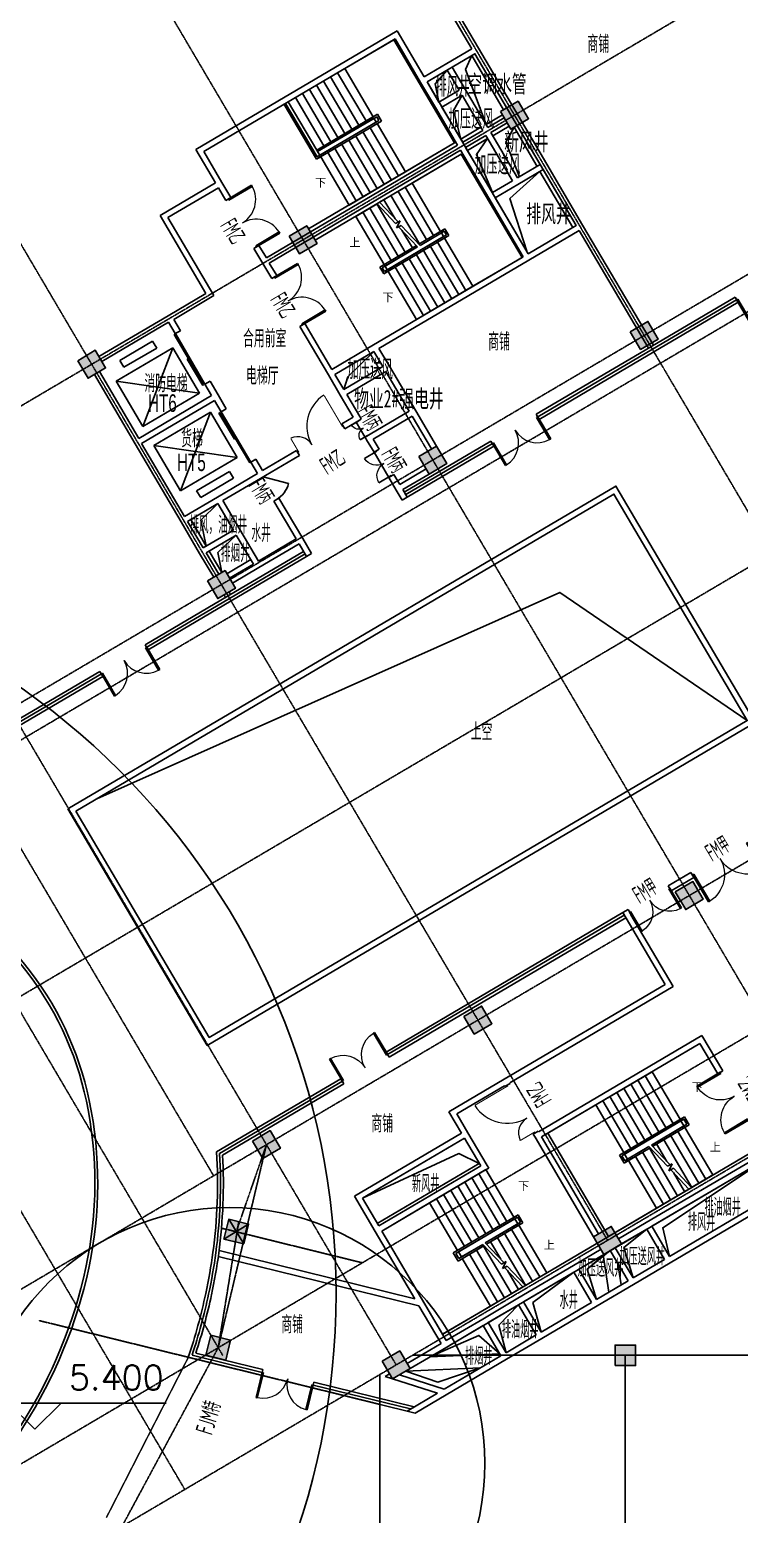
# Model space of a CAD drawing. Header units: metres. Extents: x -605703 to 859526, y 36355 to 746455.
# Drawn here: x -519400 to -495106, y 660473 to 711287 of the extents above; entities that cross this region are included whole.
import ezdxf

# ---------------------------------------------------------------- set-up
doc = ezdxf.new("R2010")
doc.units = ezdxf.units.M
doc.linetypes.add('CENTER2', pattern=[2.541, 1.587, -0.318, 0.318, -0.318])
doc.linetypes.add('DASH', pattern=[0.35, 0.25, -0.1])
for name, color, linetype in [('11', 7, 'Continuous'), ('ACS-JZ', 1, 'Continuous'), ('COLUMN', 2, 'Continuous'), ('DIM_ELEV', 3, 'Continuous'), ('DOTE', 251, 'CENTER2'), ('J-STAIR', 163, 'Continuous'), ('J-TEXT', 7, 'Continuous'), ('J-WALL', 2, 'Continuous'), ('j-WINDOW_TEXT', 7, 'Continuous'), ('j-防火卷帘', 66, 'Continuous'), ('PUB_DIM', 3, 'Continuous'), ('PUB_HATCH', 8, 'Continuous'), ('PUB_TEXT', 7, 'Continuous'), ('S-看线', 5, 'Continuous'), ('STAIR', 3, 'Continuous'), ('WALL', 2, 'Continuous'), ('WINDOW', 4, 'Continuous'), ('栏杆', 6, 'Continuous')]:
    doc.layers.add(name, color=color, linetype=linetype)
doc.styles.add('_TCH_DIM', font='simplex_.ttf', dxfattribs={"bigfont": 'GBCBIG'})
doc.styles.add('mobin', font='ros.shx', dxfattribs={"width": 0.55, "bigfont": 'hzdf2.shx'})
doc.styles.add('探索者', font='tssdeng.shx', dxfattribs={"width": 0.65, "bigfont": 'tssdchn.shx'})

# ---------------------------------------------------------------- blocks, each defined once
blk = doc.blocks.new('$DorLib2D$00000114')
at = {"color": 0}
blk.add_line((0.5, 0), (-0.207, 0.707), dxfattribs=at)
blk.add_arc((0.5, 0), 1, 135, 180, dxfattribs=at)
blk = doc.blocks.new('$DorLib2D$00000002')
at = {"color": 0}
for p, q in [((-0.5, 0), (-0.5, 0.4875)), ((-0.475, 0.4875), (-0.5, 0.4875)), ((-0.475, 0), (-0.475, 0.4875)), ((0.475, 0), (0.475, 0.4875)), ((0.475, 0.4875), (0.5, 0.4875)), ((0.5, 0), (0.5, 0.4875)), ((-0.5, 0), (-0.475, 0)), ((0.5, 0), (0.475, 0))]:
    blk.add_line(p, q, dxfattribs=at)
at = {"color": 0, "lineweight": 13}
for centre, start, end in [((-0.4875, 0), 0, 88.53072), ((0.4875, 0), 91.46928, 180)]:
    blk.add_arc(centre, 0.4875, start, end, dxfattribs=at)
blk = doc.blocks.new('$TCHSYS$LDOR12D')
for p, q in [((-0.02, 0.958), (0.5, 0.958)), ((-0.02, 0.958), (-0.02, 0.792)), ((-0.02, 0.792), (0.5, 0.792)), ((0.5, 0.958), (0.5, 0.792)), ((-0.5, 0.75), (-0.5, 0.583)), ((-0.5, 0.75), (0.02, 0.75)), ((-0.5, 0.583), (0.02, 0.583)), ((0.02, 0.583), (0.02, 0.75)), ((-0.5, 0.5), (0.5, 0.5))]:
    blk.add_line(p, q)
blk = doc.blocks.new('$DorLib2D$00000004')
for p, q in [((-0.485, 0), (-0.485, 0.485)), ((0.485, 0), (0.485, 0.485))]:
    blk.add_line(p, q)
at = {"lineweight": 13}
for centre, start, end in [((-0.485, 0), 0, 90), ((0.485, 0), 90, 180)]:
    blk.add_arc(centre, 0.485, start, end, dxfattribs=at)
blk = doc.blocks.new('$DorLib2D$00000025')
at = {"const_width": 0.02}
for points in [[(0.481, -0.001), (0.481, 0.691)], [(-0.481, 0.001), (-0.481, 0.308)]]:
    blk.add_lwpolyline(points, dxfattribs=at)
at = {"lineweight": 13}
for centre, radius, start, end in [((0.505, -0.002), 0.699, 91.9397, 179.7238), ((-0.501, 0.003), 0.307, 359.7899, 85.7508)]:
    blk.add_arc(centre, radius, start, end, dxfattribs=at)
blk = doc.blocks.new('_FZH')
blk.add_lwpolyline([(-0.5, -0.5), (0.5, -0.5), (0.5, 0.5), (-0.5, 0.5)], close=True)
at = {"layer": 'PUB_HATCH'}
blk.add_solid([(-0.5, -0.5), (0.5, -0.5), (-0.5, 0.5), (0.5, 0.5)], dxfattribs=at)

msp = doc.modelspace()

# ---------------------------------------------------------------- linework, layer by layer
at = {"ltscale": 4, "extrusion": (-1.1827e-23, -1.32164e-09, 1), "elevation": 0}
msp.add_lwpolyline([(-517106, 684963), (-501255, 692028), (-494833, 687641)], dxfattribs=at)
at = {"layer": '11', "ltscale": 4, "extrusion": (-1.1827e-23, -1.32164e-09, 1)}
for p, q in [((-512751, 669894, 0), (-511904, 670407, 0)), ((-512584, 670574, 0), (-512071, 669727, 0))]:
    msp.add_line(p, q, dxfattribs=at)
at = {"layer": 'ACS-JZ', "ltscale": 4, "extrusion": (-1.1827e-23, -1.32164e-09, 1)}
for centre, radius in [((-534232, 668028, 0), 25322), ((-512565, 662221, 0), 8750)]:
    msp.add_circle(centre, radius, dxfattribs=at)
at = {"layer": 'DIM_ELEV', "extrusion": (-1.1827e-23, -1.32164e-09, 1)}
for p, q in [((-519224, 663382, 0), (-520124, 664282, 0)), ((-520124, 664282, 0), (-514724, 664282, 0)), ((-519224, 663382, 0), (-518324, 664282, 0))]:
    msp.add_line(p, q, dxfattribs=at)
at = {"layer": 'DOTE', "extrusion": (-1.1827e-23, -1.32164e-09, 1)}
for p, q in [((-591829, 655919, 0), (-469548, 727950, 0)), ((-510595, 721590, 0), (-485140, 678376, 0)), ((-587388, 648379, 0), (-468077, 718661, 0)), ((-586830, 647432, 0), (-467519, 717713, 0)), ((-517833, 717327, 0), (-492377, 674113, 0)), ((-525071, 713064, 0), (-499615, 669850, 0)), ((-582998, 640926, 0), (-466576, 709506, 0)), ((-532308, 708800, 0), (-506853, 665586, 0)), ((-539546, 704537, 0), (-514090, 661323, 0)), ((-578608, 633473, 0), (-465168, 700296, 0)), ((-575994, 629036, 0), (-465524, 694109, 0)), ((-574167, 625934, 0), (-463697, 691008, 0)), ((-523559, 689809, 0), (-513103, 672060, 0)), ((-524339, 685519, 0), (-512793, 665917, 0)), ((-511294, 673125, 0), (-512945, 666176, 0)), ((-512327, 670151, 0), (-511294, 673125, 0)), ((-512945, 666176, 0), (-512244, 670491, 0)), ((-512835, 670268, 0), (-508012, 669081, 0)), ((-519064, 667101, 0), (-507409, 664234, 0)), ((-517609, 657516, 0), (-512945, 666176, 0)), ((-506293, 665916, 0), (-321459, 665916, 0)), ((-499009, 610233, 0), (-499009, 665916, 0)), ((-507409, 610233, 0), (-507409, 665258, 0))]:
    msp.add_line(p, q, dxfattribs=at)
at = {"layer": 'J-STAIR', "ltscale": 4, "extrusion": (-1.1827e-23, -1.32164e-09, 1), "elevation": 0}
for points in [[(-498742, 668565), (-499063, 669602), (-498274, 670233)], [(-499992, 667829), (-500312, 668866), (-499524, 669497)]]:
    msp.add_lwpolyline(points, dxfattribs=at)
at = {"layer": 'J-WALL', "extrusion": (-1.1827e-23, -1.32164e-09, 1)}
for p, q in [((-505105, 709906, 0), (-504699, 709217, 0)), ((-504933, 710007, 0), (-504476, 709232, 0)), ((-505389, 708811, 0), (-504699, 709217, 0)), ((-505287, 708638, 0), (-504598, 709044, 0)), ((-504598, 709044, 0), (-503887, 707838, 0)), ((-504476, 709232, 0), (-503715, 707939, 0)), ((-503786, 707666, 0), (-502872, 706115, 0)), ((-503613, 707767, 0), (-502700, 706216, 0)), ((-501924, 706673, 0), (-502700, 706216, 0)), ((-501823, 706501, 0), (-502684, 705993, 0)), ((-502872, 706115, 0), (-503561, 705709, 0)), ((-502684, 705993, 0), (-503460, 705536, 0))]:
    msp.add_line(p, q, dxfattribs=at)
at = {"layer": 'j-防火卷帘', "linetype": 'DASH', "extrusion": (-1.1827e-23, -1.32164e-09, 1), "const_width": 50, "elevation": 0}
msp.add_lwpolyline([(-513969, 665847), (-516775, 660359)], dxfattribs=at)
at = {"layer": 'PUB_DIM', "extrusion": (-1.1827e-23, -1.32164e-09, 1), "elevation": 0}
for points in [[(-509207, 706136, 0, 0, 0), (-506355, 707816, 0, 0, 0), (-507447, 709669, 0, 0, 0), (-508550, 709024, 80, 0, 0), (-508809, 708872, 0, 0, 0)], [(-506898, 702216, 0, 0, 0), (-504046, 703896, 0, 0, 0), (-505137, 705749, 0, 0, 0), (-506241, 705103, 80, 0, 0), (-506499, 704952, 0, 0, 0)], [(-508027, 704089, 0, 0, 0), (-507572, 704357, 80, 0, 0), (-507314, 704509, 0, 0, 0)], [(-496819, 675084, 0, 0, 0), (-499784, 673337, 0, 0, 0), (-498693, 671484, 0, 0, 0), (-497908, 671947, 80, 0, 0), (-497650, 672099, 0, 0, 0)], [(-496203, 673025, 0, 0, 0), (-496866, 672634, 80, 0, 0), (-497124, 672482, 0, 0, 0)], [(-502771, 671694, 0, 0, 0), (-505737, 669947, 0, 0, 0), (-504646, 668094, 0, 0, 0), (-503861, 668556, 80, 0, 0), (-503602, 668708, 0, 0, 0)], [(-501890, 669675, 0, 0, 0), (-502552, 669285, 80, 0, 0), (-502811, 669132, 0, 0, 0)]]:
    msp.add_lwpolyline(points, format="xyseb", dxfattribs=at)
at = {"layer": 'S-看线', "ltscale": 4, "extrusion": (-1.1827e-23, -1.32164e-09, 1)}
for p, q in [((-504265, 710401, 0), (-503174, 708548, 0)), ((-503778, 708047, 0), (-503218, 708377, 0)), ((-504640, 707540, 0), (-503951, 707946, 0)), ((-503550, 707659, 0), (-502990, 707989, 0)), ((-502032, 706610, 0), (-502819, 707945, 0)), ((-504411, 707152, 0), (-503722, 707558, 0)), ((-501930, 706437, 0), (-500801, 704520, 0)), ((-513886, 694520, 0), (-513353, 693615, 0)), ((-513252, 693443, 0), (-512820, 692711, 0)), ((-512649, 692666, 0), (-511831, 693149, 0)), ((-499707, 670202, 0), (-501661, 673519, 0)), ((-505255, 666644, 0), (-494375, 673052, 0)), ((-507500, 670428, 0), (-504010, 672483, 0)), ((-505026, 666256, 0), (-494147, 672664, 0)), ((-499570, 668077, 0), (-499765, 669355, 0)), ((-499152, 668323, 0), (-499266, 669060, 0)), ((-505698, 665860, 0), (-503301, 665961, 0)), ((-506522, 665375, 0), (-503976, 665482, 0))]:
    msp.add_line(p, q, dxfattribs=at)
at = {"layer": 'S-看线', "ltscale": 4, "extrusion": (-1.1827e-23, -1.32164e-09, 1), "elevation": 0}
for points in [[(-506936, 710945), (-504855, 707413), (-509853, 704469)], [(-503778, 708047), (-504475, 709920), (-504265, 710401)], [(-505389, 708811), (-505517, 709429), (-505105, 709906)], [(-504640, 707540), (-504892, 708519), (-504598, 709044)], [(-502636, 706253), (-503096, 707437), (-502819, 707945)], [(-503561, 705709), (-504104, 707019), (-503722, 707558)], [(-502546, 703492), (-504627, 707025), (-509624, 704081)], [(-502381, 703705), (-502957, 705507), (-501930, 706437)], [(-508645, 698971), (-508512, 699402), (-507614, 700275)], [(-513353, 693615), (-513539, 694502), (-512960, 695066)], [(-512820, 692711), (-512961, 693390), (-512326, 693989)], [(-504010, 672483), (-504705, 672821), (-508007, 671289)], [(-497493, 669301), (-497727, 670281), (-494147, 672664)], [(-498742, 668565), (-499063, 669602), (-498274, 670233)], [(-499992, 667829), (-500312, 668866), (-499765, 669355)], [(-501887, 666712), (-502174, 667724), (-500773, 668761)], [(-503093, 666002), (-503341, 666949), (-502668, 667645)], [(-505698, 665860), (-504028, 666598), (-503301, 665961)], [(-506522, 665375), (-505433, 664995), (-503976, 665482)]]:
    msp.add_lwpolyline(points, dxfattribs=at)
msp.add_lwpolyline([(-505795, 709500), (-504157, 710464), (-500693, 704584), (-502331, 703619)], close=True, dxfattribs=at)
at = {"layer": 'STAIR', "extrusion": (-1.1827e-23, -1.32164e-09, 1)}
for p, q in [((-506936, 710945, 0), (-508616, 709956, 0)), ((-504855, 707413, 0), (-506936, 710945, 0)), ((-510546, 708819, 0), (-508616, 709956, 0)), ((-508616, 709956, 0), (-507644, 708306, 0)), ((-508616, 709956, 0), (-507644, 708306, 0)), ((-509581, 709387, 0), (-508609, 707737, 0)), ((-509340, 709529, 0), (-508368, 707879, 0)), ((-509099, 709671, 0), (-508127, 708021, 0)), ((-508858, 709814, 0), (-507886, 708164, 0)), ((-510305, 708961, 0), (-509333, 707311, 0)), ((-510064, 709103, 0), (-509092, 707453, 0)), ((-509823, 709245, 0), (-508851, 707595, 0)), ((-510693, 708732, 0), (-510641, 708763, 0)), ((-509584, 706850, 0), (-510693, 708732, 0)), ((-509563, 706932, 0), (-510641, 708763, 0)), ((-510546, 708819, 0), (-509574, 707169, 0)), ((-509574, 707169, 0), (-507498, 708392, 0)), ((-507498, 708392, 0), (-507361, 708159, 0)), ((-507361, 708159, 0), (-509584, 706850, 0)), ((-507443, 708181, 0), (-509563, 706932, 0)), ((-509544, 707117, 0), (-507519, 708310, 0)), ((-509544, 707117, 0), (-507614, 708254, 0)), ((-507538, 708125, 0), (-509468, 706988, 0)), ((-506777, 706281, 0), (-507749, 707931, 0)), ((-507614, 708254, 0), (-507538, 708125, 0)), ((-507519, 708310, 0), (-507443, 708181, 0)), ((-506535, 706423, 0), (-507507, 708073, 0)), ((-507507, 708073, 0), (-506535, 706423, 0)), ((-507742, 705712, 0), (-508714, 707362, 0)), ((-507500, 705855, 0), (-508472, 707505, 0)), ((-507259, 705997, 0), (-508231, 707647, 0)), ((-507018, 706139, 0), (-507990, 707789, 0)), ((-506535, 706423, 0), (-504855, 707413, 0)), ((-509574, 707169, 0), (-509544, 707117, 0)), ((-509574, 707169, 0), (-509544, 707117, 0)), ((-509544, 707117, 0), (-509468, 706988, 0)), ((-508466, 705286, 0), (-509437, 706936, 0)), ((-508224, 705428, 0), (-509196, 707078, 0)), ((-507983, 705570, 0), (-508955, 707220, 0)), ((-504627, 707025, 0), (-506307, 706035, 0)), ((-502546, 703492, 0), (-504627, 707025, 0)), ((-506535, 706423, 0), (-508466, 705286, 0)), ((-507421, 705379, 0), (-506307, 706035, 0)), ((-506548, 705893, 0), (-505576, 704243, 0)), ((-506307, 706035, 0), (-505335, 704385, 0)), ((-506307, 706035, 0), (-505335, 704385, 0)), ((-508237, 704898, 0), (-507509, 705327, 0)), ((-507513, 705325, 0), (-506541, 703675, 0)), ((-507509, 705327, 0), (-506878, 704657, 0)), ((-507421, 705379, 0), (-506787, 704706, 0)), ((-507272, 705467, 0), (-506886, 704811, 0)), ((-507031, 705609, 0), (-506059, 703959, 0)), ((-506790, 705751, 0), (-505818, 704101, 0)), ((-508237, 704898, 0), (-507265, 703248, 0)), ((-507996, 705041, 0), (-507024, 703390, 0)), ((-507755, 705183, 0), (-506783, 703533, 0)), ((-506878, 704657, 0), (-506721, 704741, 0)), ((-506721, 704741, 0), (-506842, 704501, 0)), ((-506842, 704501, 0), (-506677, 704590, 0)), ((-506769, 704541, 0), (-506121, 703853, 0)), ((-506677, 704590, 0), (-506032, 703905, 0)), ((-506656, 704421, 0), (-506300, 703817, 0)), ((-506075, 703950, 0), (-505189, 704472, 0)), ((-506032, 703905, 0), (-505210, 704389, 0)), ((-506032, 703905, 0), (-505305, 704334, 0)), ((-505305, 704334, 0), (-505229, 704204, 0)), ((-505210, 704389, 0), (-505134, 704260, 0)), ((-505189, 704472, 0), (-505052, 704239, 0)), ((-507412, 703162, 0), (-506163, 703898, 0)), ((-507329, 703141, 0), (-506121, 703853, 0)), ((-505052, 704239, 0), (-507275, 702929, 0)), ((-505134, 704260, 0), (-507253, 703012, 0)), ((-507235, 703197, 0), (-506121, 703853, 0)), ((-505229, 704204, 0), (-507159, 703067, 0)), ((-504709, 702218, 0), (-505681, 703868, 0)), ((-504467, 702361, 0), (-505439, 704011, 0)), ((-504226, 702503, 0), (-505198, 704153, 0)), ((-505198, 704153, 0), (-504226, 702503, 0)), ((-505674, 701650, 0), (-506646, 703300, 0)), ((-505432, 701792, 0), (-506404, 703442, 0)), ((-505191, 701934, 0), (-506163, 703584, 0)), ((-504950, 702076, 0), (-505922, 703726, 0)), ((-504226, 702503, 0), (-502546, 703492, 0)), ((-507275, 702929, 0), (-507412, 703162, 0)), ((-507253, 703012, 0), (-507329, 703141, 0)), ((-507235, 703197, 0), (-507159, 703067, 0)), ((-506156, 701366, 0), (-507128, 703016, 0)), ((-505915, 701508, 0), (-506887, 703158, 0)), ((-504226, 702503, 0), (-506156, 701366, 0)), ((-516442, 699253, 0), (-514503, 700395, 0)), ((-516312, 699968, 0), (-515192, 700628, 0)), ((-515052, 700391, 0), (-516172, 699731, 0)), ((-514503, 700395, 0), (-515528, 697702, 0)), ((-515192, 700628, 0), (-515052, 700391, 0)), ((-514503, 700395, 0), (-513590, 698844, 0)), ((-516172, 699731, 0), (-516312, 699968, 0)), ((-515528, 697702, 0), (-516442, 699253, 0)), ((-513590, 698844, 0), (-516442, 699253, 0)), ((-513590, 698844, 0), (-515528, 697702, 0)), ((-513209, 698198, 0), (-515148, 697056, 0)), ((-513209, 698198, 0), (-514234, 695505, 0)), ((-512296, 696647, 0), (-513209, 698198, 0)), ((-515148, 697056, 0), (-514234, 695505, 0)), ((-512296, 696647, 0), (-515148, 697056, 0)), ((-514234, 695505, 0), (-512296, 696647, 0)), ((-512565, 696169, 0), (-513685, 695509, 0)), ((-512426, 695932, 0), (-512565, 696169, 0)), ((-513546, 695272, 0), (-512426, 695932, 0)), ((-513685, 695509, 0), (-513546, 695272, 0)), ((-500023, 674483, 0), (-498093, 675620, 0)), ((-498576, 675336, 0), (-497617, 673708, 0)), ((-498335, 675478, 0), (-497375, 673850, 0)), ((-498093, 675620, 0), (-497134, 673992, 0)), ((-499300, 674910, 0), (-498340, 673281, 0)), ((-499058, 675052, 0), (-498099, 673423, 0)), ((-498817, 675194, 0), (-497858, 673566, 0)), ((-500023, 674483, 0), (-501661, 673519, 0)), ((-500023, 674483, 0), (-499064, 672855, 0)), ((-499064, 672855, 0), (-500023, 674483, 0)), ((-499782, 674626, 0), (-498823, 672997, 0)), ((-499541, 674768, 0), (-498582, 673139, 0)), ((-499211, 672769, 0), (-496988, 674078, 0)), ((-499129, 672747, 0), (-497009, 673996, 0)), ((-499034, 672803, 0), (-497104, 673940, 0)), ((-496907, 673824, 0), (-498116, 673112, 0)), ((-496825, 673802, 0), (-498074, 673067, 0)), ((-497002, 673768, 0), (-497104, 673940, 0)), ((-497009, 673996, 0), (-496907, 673824, 0)), ((-496988, 674078, 0), (-496825, 673802, 0)), ((-501661, 673519, 0), (-499580, 669986, 0)), ((-497002, 673768, 0), (-498116, 673112, 0)), ((-496736, 671661, 0), (-497696, 673290, 0)), ((-496495, 671804, 0), (-497454, 673432, 0)), ((-496254, 671946, 0), (-497213, 673574, 0)), ((-496013, 672088, 0), (-496972, 673716, 0)), ((-498162, 673015, 0), (-499048, 672493, 0)), ((-498932, 672631, 0), (-499034, 672803, 0)), ((-498204, 673060, 0), (-499027, 672575, 0)), ((-498204, 673060, 0), (-498932, 672631, 0)), ((-497460, 671235, 0), (-498419, 672864, 0)), ((-497566, 672385, 0), (-498204, 673060, 0)), ((-497219, 671377, 0), (-498178, 673006, 0)), ((-497475, 672435, 0), (-498116, 673112, 0)), ((-497586, 672552, 0), (-497937, 673148, 0)), ((-505710, 671134, 0), (-503780, 672271, 0)), ((-503780, 672271, 0), (-502821, 670642, 0)), ((-499048, 672493, 0), (-499211, 672769, 0)), ((-499027, 672575, 0), (-499129, 672747, 0)), ((-497943, 670951, 0), (-498902, 672579, 0)), ((-497943, 670951, 0), (-498902, 672579, 0)), ((-497701, 671093, 0), (-498661, 672721, 0)), ((-497402, 672474, 0), (-497566, 672385, 0)), ((-497522, 672234, 0), (-497402, 672474, 0)), ((-497365, 672319, 0), (-497522, 672234, 0)), ((-496829, 671607, 0), (-497456, 672269, 0)), ((-496740, 671659, 0), (-497365, 672319, 0)), ((-504504, 671844, 0), (-503545, 670216, 0)), ((-504263, 671986, 0), (-503303, 670358, 0)), ((-504021, 672128, 0), (-503062, 670500, 0)), ((-496978, 671519, 0), (-497359, 672167, 0)), ((-496013, 672088, 0), (-496740, 671659, 0)), ((-505469, 671276, 0), (-504510, 669647, 0)), ((-505228, 671418, 0), (-504268, 669789, 0)), ((-504986, 671560, 0), (-504027, 669932, 0)), ((-504745, 671702, 0), (-503786, 670074, 0)), ((-496829, 671607, 0), (-497943, 670951, 0)), ((-505710, 671134, 0), (-507347, 670169, 0)), ((-505710, 671134, 0), (-504751, 669505, 0)), ((-504751, 669505, 0), (-505710, 671134, 0)), ((-499580, 669986, 0), (-497943, 670951, 0)), ((-504897, 669419, 0), (-502674, 670728, 0)), ((-504815, 669398, 0), (-502696, 670646, 0)), ((-504720, 669453, 0), (-502790, 670590, 0)), ((-502594, 670474, 0), (-503803, 669762, 0)), ((-502689, 670418, 0), (-503803, 669762, 0)), ((-502512, 670453, 0), (-503760, 669717, 0)), ((-502689, 670418, 0), (-502790, 670590, 0)), ((-502696, 670646, 0), (-502594, 670474, 0)), ((-502674, 670728, 0), (-502512, 670453, 0)), ((-501699, 668738, 0), (-502658, 670366, 0)), ((-507347, 670169, 0), (-505266, 666637, 0)), ((-503162, 669085, 0), (-503803, 669762, 0)), ((-503272, 669202, 0), (-503624, 669798, 0)), ((-502423, 668312, 0), (-503382, 669940, 0)), ((-502182, 668454, 0), (-503141, 670082, 0)), ((-501940, 668596, 0), (-502900, 670224, 0)), ((-504735, 669143, 0), (-504897, 669419, 0)), ((-504714, 669225, 0), (-504815, 669398, 0)), ((-503849, 669665, 0), (-504735, 669143, 0)), ((-504619, 669281, 0), (-504720, 669453, 0)), ((-503891, 669710, 0), (-504714, 669225, 0)), ((-503891, 669710, 0), (-504619, 669281, 0)), ((-503629, 667601, 0), (-504589, 669229, 0)), ((-503629, 667601, 0), (-504589, 669229, 0)), ((-503388, 667743, 0), (-504347, 669372, 0)), ((-503147, 667885, 0), (-504106, 669514, 0)), ((-503253, 669036, 0), (-503891, 669710, 0)), ((-502905, 668027, 0), (-503865, 669656, 0)), ((-503088, 669125, 0), (-503253, 669036, 0)), ((-503209, 668884, 0), (-503088, 669125, 0)), ((-503052, 668969, 0), (-503209, 668884, 0)), ((-502515, 668257, 0), (-503143, 668920, 0)), ((-502427, 668309, 0), (-503052, 668969, 0)), ((-502664, 668169, 0), (-503046, 668817, 0)), ((-501699, 668738, 0), (-502427, 668309, 0)), ((-502515, 668257, 0), (-503629, 667601, 0)), ((-505266, 666637, 0), (-503629, 667601, 0))]:
    msp.add_line(p, q, dxfattribs=at)
at = {"layer": 'WALL', "extrusion": (-1.1827e-23, -1.32164e-09, 1)}
for p, q in [((-504259, 710636, 0), (-507253, 715719, 0)), ((-504036, 710652, 0), (-507081, 715821, 0)), ((-513715, 707184, 0), (-506822, 711245, 0)), ((-513442, 707113, 0), (-506893, 710971, 0)), ((-506018, 709484, 0), (-506893, 710971, 0)), ((-505896, 709672, 0), (-506822, 711245, 0)), ((-505121, 710129, 0), (-504259, 710636, 0)), ((-504933, 710007, 0), (-504157, 710464, 0)), ((-501924, 706673, 0), (-504157, 710464, 0)), ((-501701, 706688, 0), (-504036, 710652, 0)), ((-505896, 709672, 0), (-505121, 710129, 0)), ((-505795, 709500, 0), (-505105, 709906, 0)), ((-505510, 708623, 0), (-506018, 709484, 0)), ((-505389, 708811, 0), (-505795, 709500, 0)), ((-504749, 707330, 0), (-505510, 708623, 0)), ((-504576, 707432, 0), (-505287, 708638, 0)), ((-504576, 707432, 0), (-503887, 707838, 0)), ((-503715, 707939, 0), (-503155, 708269, 0)), ((-503613, 707767, 0), (-503053, 708097, 0)), ((-511297, 703473, 0), (-504749, 707330, 0)), ((-504475, 707260, 0), (-503786, 707666, 0)), ((-513043, 706043, 0), (-513715, 707184, 0)), ((-512820, 706058, 0), (-513442, 707113, 0)), ((-511196, 703301, 0), (-504647, 707158, 0)), ((-503683, 705521, 0), (-504647, 707158, 0)), ((-503561, 705709, 0), (-504475, 707260, 0)), ((-500693, 704584, 0), (-501823, 706501, 0)), ((-500470, 704599, 0), (-501701, 706688, 0)), ((-514938, 704926, 0), (-513043, 706043, 0)), ((-514665, 704855, 0), (-512941, 705870, 0)), ((-512941, 705870, 0), (-512688, 705439, 0)), ((-512515, 705541, 0), (-512820, 706058, 0)), ((-512688, 705439, 0), (-512515, 705541, 0)), ((-502503, 703518, 0), (-503683, 705521, 0)), ((-502331, 703619, 0), (-503460, 705536, 0)), ((-513365, 702255, 0), (-514938, 704926, 0)), ((-513091, 702184, 0), (-514665, 704855, 0)), ((-502331, 703619, 0), (-500693, 704584, 0)), ((-502315, 703396, 0), (-500592, 704411, 0)), ((-498219, 700383, 0), (-500592, 704411, 0)), ((-498047, 700485, 0), (-500470, 704599, 0)), ((-511551, 703904, 0), (-511723, 703802, 0)), ((-511723, 703802, 0), (-511419, 703285, 0)), ((-511297, 703473, 0), (-511551, 703904, 0)), ((-511419, 703285, 0), (-511114, 702768, 0)), ((-510942, 702870, 0), (-511196, 703301, 0)), ((-507630, 700498, 0), (-502503, 703518, 0)), ((-507442, 700376, 0), (-502315, 703396, 0)), ((-511114, 702768, 0), (-510942, 702870, 0)), ((-514657, 701494, 0), (-513365, 702255, 0)), ((-514470, 701372, 0), (-513091, 702184, 0)), ((-514657, 701494, 0), (-517027, 700098, 0)), ((-514642, 701271, 0), (-516925, 699926, 0)), ((-514642, 701271, 0), (-514414, 700883, 0)), ((-514241, 700984, 0), (-514470, 701372, 0)), ((-509977, 701233, 0), (-510150, 701131, 0)), ((-509051, 699660, 0), (-509977, 701233, 0)), ((-514414, 700883, 0), (-514241, 700984, 0)), ((-510150, 701131, 0), (-509173, 699473, 0)), ((-509051, 699660, 0), (-507630, 700498, 0)), ((-508950, 699488, 0), (-507614, 700275, 0)), ((-507310, 699758, 0), (-507614, 700275, 0)), ((-507087, 699773, 0), (-507442, 700376, 0)), ((-508645, 698971, 0), (-507310, 699758, 0)), ((-506186, 698244, 0), (-507087, 699773, 0)), ((-517186, 699482, 0), (-515790, 697112, 0)), ((-517014, 699583, 0), (-515669, 697300, 0)), ((-513226, 699261, 0), (-513399, 699160, 0)), ((-512947, 698787, 0), (-513226, 699261, 0)), ((-508767, 698783, 0), (-509173, 699473, 0)), ((-508645, 698971, 0), (-508950, 699488, 0)), ((-508544, 698799, 0), (-507208, 699585, 0)), ((-506409, 698228, 0), (-507208, 699585, 0)), ((-513170, 698772, 0), (-515669, 697300, 0)), ((-513399, 699160, 0), (-513170, 698772, 0)), ((-512668, 698313, 0), (-512947, 698787, 0)), ((-508323, 698029, 0), (-508767, 698783, 0)), ((-508100, 698045, 0), (-508544, 698799, 0)), ((-513069, 698600, 0), (-515567, 697128, 0)), ((-513069, 698600, 0), (-512840, 698212, 0)), ((-512840, 698212, 0), (-512668, 698313, 0)), ((-507744, 697442, 0), (-506409, 698228, 0)), ((-505475, 697037, 0), (-506186, 698244, 0)), ((-508323, 698029, 0), (-508710, 697801, 0)), ((-508710, 697801, 0), (-508609, 697629, 0)), ((-508609, 697629, 0), (-508221, 697857, 0)), ((-508221, 697857, 0), (-508049, 697959, 0)), ((-508049, 697959, 0), (-508100, 698045, 0)), ((-507643, 697269, 0), (-506307, 698056, 0)), ((-505647, 696936, 0), (-506307, 698056, 0)), ((-507744, 697442, 0), (-507917, 697340, 0)), ((-507917, 697340, 0), (-507866, 697254, 0)), ((-507866, 697254, 0), (-507612, 696823, 0)), ((-507440, 696925, 0), (-507643, 697269, 0)), ((-515790, 697112, 0), (-514217, 694441, 0)), ((-515567, 697128, 0), (-514096, 694629, 0)), ((-510261, 696887, 0), (-511424, 696202, 0)), ((-511323, 696030, 0), (-510160, 696715, 0)), ((-510160, 696715, 0), (-510261, 696887, 0)), ((-507612, 696823, 0), (-507440, 696925, 0)), ((-511653, 696590, 0), (-511825, 696489, 0)), ((-511825, 696489, 0), (-511597, 696101, 0)), ((-511424, 696202, 0), (-511653, 696590, 0)), ((-506729, 695718, 0), (-505824, 696251, 0)), ((-511597, 696101, 0), (-512975, 695289, 0)), ((-511495, 695928, 0), (-512788, 695167, 0)), ((-511495, 695928, 0), (-511323, 696030, 0)), ((-506932, 696063, 0), (-507105, 695962, 0)), ((-507105, 695962, 0), (-506851, 695531, 0)), ((-506729, 695718, 0), (-506932, 696063, 0)), ((-506628, 695546, 0), (-505723, 696079, 0)), ((-512975, 695289, 0), (-514096, 694629, 0)), ((-512788, 695167, 0), (-512204, 694176, 0)), ((-510866, 695255, 0), (-511038, 695153, 0)), ((-511038, 695153, 0), (-510277, 693861, 0)), ((-510054, 693876, 0), (-510866, 695255, 0)), ((-506648, 695186, 0), (-506851, 695531, 0)), ((-506648, 695186, 0), (-506475, 695288, 0)), ((-506475, 695288, 0), (-506628, 695546, 0)), ((-512960, 695066, 0), (-513994, 694457, 0)), ((-512960, 695066, 0), (-512427, 694161, 0)), ((-514217, 694441, 0), (-513583, 693364, 0)), ((-513994, 694457, 0), (-513461, 693552, 0)), ((-513461, 693552, 0), (-512427, 694161, 0)), ((-512204, 694176, 0), (-511570, 693099, 0)), ((-513360, 693380, 0), (-512326, 693989, 0)), ((-512326, 693989, 0), (-511742, 692998, 0)), ((-511570, 693099, 0), (-510277, 693861, 0)), ((-511554, 692876, 0), (-510176, 693688, 0)), ((-510176, 693688, 0), (-509922, 693257, 0)), ((-510054, 693876, 0), (-509750, 693359, 0)), ((-513583, 693364, 0), (-513100, 692546, 0)), ((-513360, 693380, 0), (-512928, 692647, 0)), ((-509750, 693359, 0), (-509922, 693257, 0)), ((-512560, 692516, 0), (-511742, 692998, 0)), ((-512459, 692343, 0), (-511554, 692876, 0)), ((-512745, 691943, 0), (-512694, 691856, 0)), ((-512573, 692044, 0), (-512522, 691958, 0)), ((-496761, 682442, 0), (-497537, 681985, 0)), ((-496660, 682269, 0), (-496761, 682442, 0)), ((-497537, 681985, 0), (-497435, 681813, 0)), ((-497435, 681813, 0), (-496660, 682269, 0)), ((-498915, 681173, 0), (-499096, 681066, 0)), ((-499096, 681066, 0), (-497649, 678610, 0)), ((-498814, 681001, 0), (-498915, 681173, 0)), ((-498822, 680996, 0), (-498814, 681001, 0)), ((-498822, 680996, 0), (-497375, 678539, 0)), ((-503155, 675366, 0), (-497649, 678610, 0)), ((-502967, 675245, 0), (-497375, 678539, 0)), ((-501977, 673565, 0), (-496386, 676859, 0)), ((-495675, 675652, 0), (-496386, 676859, 0)), ((-501876, 673392, 0), (-496456, 676585, 0)), ((-496456, 676585, 0), (-495847, 675551, 0)), ((-505050, 674250, 0), (-503155, 675366, 0)), ((-495847, 675551, 0), (-495675, 675652, 0)), ((-504777, 674179, 0), (-503140, 675143, 0)), ((-503140, 675143, 0), (-503127, 675122, 0)), ((-503127, 675122, 0), (-502955, 675223, 0)), ((-502955, 675223, 0), (-502967, 675245, 0)), ((-505050, 674250, 0), (-504619, 673517, 0)), ((-504777, 674179, 0), (-504396, 673533, 0)), ((-508281, 671360, 0), (-504619, 673517, 0)), ((-508007, 671289, 0), (-504518, 673345, 0)), ((-504518, 673345, 0), (-503959, 672397, 0)), ((-504396, 673533, 0), (-503736, 672413, 0)), ((-501990, 673586, 0), (-502163, 673485, 0)), ((-502163, 673485, 0), (-502099, 673377, 0)), ((-502099, 673377, 0), (-500094, 669973, 0)), ((-501977, 673565, 0), (-501990, 673586, 0)), ((-501876, 673392, 0), (-499922, 670075, 0)), ((-498290, 670456, 0), (-494249, 672837, 0)), ((-507449, 670342, 0), (-503959, 672397, 0)), ((-503685, 672326, 0), (-503858, 672225, 0)), ((-503736, 672413, 0), (-503685, 672326, 0)), ((-498102, 670335, 0), (-494147, 672664, 0)), ((-507347, 670169, 0), (-503858, 672225, 0)), ((-503858, 672225, 0), (-503858, 672225, 0)), ((-508281, 671360, 0), (-507570, 670154, 0)), ((-508007, 671289, 0), (-507449, 670342, 0)), ((-497493, 669301, 0), (-493538, 671630, 0)), ((-497477, 669078, 0), (-493350, 671509, 0)), ((-499237, 669898, 0), (-498290, 670456, 0)), ((-498102, 670335, 0), (-497493, 669301, 0)), ((-507570, 670154, 0), (-506215, 667853, 0)), ((-507347, 670169, 0), (-505922, 667750, 0)), ((-499136, 669726, 0), (-498274, 670233, 0)), ((-498274, 670233, 0), (-497665, 669199, 0)), ((-506073, 667612, 0), (-512943, 669302, 0)), ((-506215, 667853, 0), (-512917, 669502, 0)), ((-500788, 668984, 0), (-499840, 669543, 0)), ((-500601, 668863, 0), (-499739, 669370, 0)), ((-499524, 669497, 0), (-498914, 668463, 0)), ((-499351, 669599, 0), (-498742, 668565, 0)), ((-502684, 667868, 0), (-500788, 668984, 0)), ((-502496, 667746, 0), (-500773, 668761, 0)), ((-500773, 668761, 0), (-500164, 667727, 0)), ((-500601, 668863, 0), (-499992, 667829, 0)), ((-498742, 668565, 0), (-497665, 669199, 0)), ((-498727, 668342, 0), (-497477, 669078, 0)), ((-499992, 667829, 0), (-498914, 668463, 0)), ((-499976, 667606, 0), (-498727, 668342, 0)), ((-505922, 667750, 0), (-505139, 666421, 0)), ((-503890, 667157, 0), (-502684, 667868, 0)), ((-502496, 667746, 0), (-501887, 666712, 0)), ((-501887, 666712, 0), (-500164, 667727, 0)), ((-506073, 667612, 0), (-505312, 666320, 0)), ((-503702, 667036, 0), (-502668, 667645, 0)), ((-502668, 667645, 0), (-502059, 666611, 0)), ((-501872, 666489, 0), (-499976, 667606, 0)), ((-505139, 666421, 0), (-503890, 667157, 0)), ((-505124, 666198, 0), (-503875, 666934, 0)), ((-503875, 666934, 0), (-503266, 665900, 0)), ((-503702, 667036, 0), (-503093, 666002, 0)), ((-506475, 665635, 0), (-505312, 666320, 0)), ((-506373, 665462, 0), (-505124, 666198, 0)), ((-503093, 666002, 0), (-502059, 666611, 0)), ((-503078, 665779, 0), (-501872, 666489, 0)), ((-505205, 664758, 0), (-503266, 665900, 0)), ((-505142, 664563, 0), (-503078, 665779, 0)), ((-507233, 665188, 0), (-507078, 665279, 0)), ((-506977, 665107, 0), (-507233, 665188, 0)), ((-505205, 664758, 0), (-506745, 665244, 0)), ((-505437, 664621, 0), (-506977, 665107, 0)), ((-506482, 664005, 0), (-505437, 664621, 0)), ((-506204, 663937, 0), (-505142, 664563, 0)), ((-506482, 664005, 0), (-506204, 663937, 0))]:
    msp.add_line(p, q, dxfattribs=at)
at = {"layer": 'WINDOW', "extrusion": (-1.1827e-23, -1.32164e-09, 1)}
for p, q in [((-495250, 702132, 0), (-498133, 700434, 0)), ((-498082, 700348, 0), (-495200, 702046, 0)), ((-498031, 700262, 0), (-495149, 701960, 0)), ((-495149, 701960, 0), (-495250, 702132, 0)), ((-498133, 700434, 0), (-502057, 698122, 0)), ((-502006, 698036, 0), (-498082, 700348, 0)), ((-501956, 697950, 0), (-498031, 700262, 0)), ((-507921, 697348, 0), (-508221, 697857, 0)), ((-502057, 698122, 0), (-501956, 697950, 0)), ((-503608, 697209, 0), (-506577, 695460, 0)), ((-503507, 697036, 0), (-503608, 697209, 0)), ((-507105, 695962, 0), (-507612, 696823, 0)), ((-506526, 695374, 0), (-503557, 697123, 0)), ((-506475, 695288, 0), (-503507, 697036, 0)), ((-512608, 691907, 0), (-510023, 693430, 0)), ((-512558, 691821, 0), (-509973, 693344, 0)), ((-512507, 691735, 0), (-509922, 693257, 0)), ((-512608, 691907, 0), (-515446, 690236, 0)), ((-515395, 690150, 0), (-512558, 691821, 0)), ((-515344, 690063, 0), (-512507, 691735, 0)), ((-515446, 690236, 0), (-515344, 690063, 0)), ((-516996, 689322, 0), (-519846, 687644, 0)), ((-519795, 687558, 0), (-516946, 689236, 0)), ((-519744, 687471, 0), (-516895, 689150, 0)), ((-516895, 689150, 0), (-516996, 689322, 0)), ((-499096, 681066, 0), (-507195, 676296, 0)), ((-507145, 676210, 0), (-499046, 680980, 0)), ((-507094, 676124, 0), (-498995, 680894, 0)), ((-507195, 676296, 0), (-507094, 676124, 0)), ((-508746, 675383, 0), (-513001, 672876, 0)), ((-508645, 675210, 0), (-508746, 675383, 0)), ((-512898, 672821, 0), (-508695, 675296, 0)), ((-512795, 672766, 0), (-508645, 675210, 0)), ((-513969, 665847, 0), (-511465, 665231, 0)), ((-511441, 665328, 0), (-513840, 665919, 0)), ((-511417, 665426, 0), (-513712, 665990, 0)), ((-511465, 665231, 0), (-511417, 665426, 0)), ((-509669, 664996, 0), (-509717, 664801, 0)), ((-509717, 664801, 0), (-506482, 664005, 0)), ((-506359, 664078, 0), (-509693, 664898, 0)), ((-506236, 664151, 0), (-509669, 664996, 0))]:
    msp.add_line(p, q, dxfattribs=at)
for centre, radius, start, end in [((-530912, 671807, 0), 17943, 352.4156, 3.4154), ((-530912, 671807, 0), 18043, 352.4156, 3.221), ((-530912, 671807, 0), 18143, 352.4156, 3.0283), ((-530912, 671807, 0), 17943, 347.8547, 352.4156), ((-530912, 671807, 0), 18043, 347.8547, 352.4156), ((-530912, 671807, 0), 18143, 347.8547, 352.4156), ((-533478, 672360, 0), 20567, 341.5407, 347.8547), ((-533478, 672360, 0), 20667, 341.8412, 347.8547), ((-533478, 672360, 0), 20767, 342.1388, 347.8547)]:
    msp.add_arc(centre, radius, start, end, dxfattribs=at)
at = {"layer": '栏杆', "ltscale": 1.5, "extrusion": (-1.1827e-23, -1.32164e-09, 1), "elevation": 0}
for points in [[(-518091, 684615), (-513322, 676520), (-494560, 687570), (-499329, 695667)], [(-517817, 684545), (-513252, 676794), (-494833, 687641), (-499400, 695393)]]:
    msp.add_lwpolyline(points, close=True, dxfattribs=at)
for points in [[(-544840, 658864, 0.119192), (-540737, 655723, 0.104795), (-535120, 654542, 0.0893), (-529379, 655586, 0.080764), (-523845, 658747, 0.080764), (-519599, 663498, 0.0893), (-517379, 668895, 0.104795), (-517361, 674635, 0.119192), (-519576, 679303, 0.119192), (-523679, 682443, 0.104795), (-529295, 683624, 0.0893), (-535037, 682581, 0.080764), (-540570, 679420, 0.048886), (-543329, 676702, 0.0893)], [(-544762, 658927, 0.119192), (-540697, 655815, 0.104795), (-535121, 654642, 0.0893), (-529414, 655679, 0.080764), (-523908, 658824, 0.080764), (-519683, 663552, 0.0893), (-517477, 668916, 0.104795), (-517459, 674614, 0.119192), (-519654, 679240, 0.119192), (-523719, 682352, 0.104795), (-529295, 683524, 0.0893), (-535002, 682487, 0.080764), (-540507, 679342, 0.047958), (-543206, 676694, 0.0893)]]:
    msp.add_lwpolyline(points, format="xyb", dxfattribs=at)

# ---------------------------------------------------------------- block references
at = {"layer": 'COLUMN', "extrusion": (-1.1827e-23, -1.32164e-09, 1)}
for p, xscale, yscale, zscale, rotation in [((-502802, 708361, 0), 700.0000000000312, 700.0000000009313, 700.0000000010699, 300.5006742856411), ((-510040, 704097, 0), 699.9999999998662, 700.0000000004657, 700.0000000002674, 300.5006742856933), ((-498361, 700822, 0), 699.9999999998662, 700, 700.0000000000312, 300.5006742856933), ((-517278, 699834, 0), 700.0000000000312, 700, 699.9999999997948, 300.5006742856411), ((-505599, 696558, 0), 699.999999999465, 700, 699.9999999997948, 300.5006742857126), ((-512837, 692295, 0), 699.9999999996298, 700.0000000004657, 700.0000000004324, 300.5006742856605), ((-496818, 681652, 0), 699.999999999465, 700, 700.000000000196, 300.5006742857126), ((-504056, 677389, 0), 700.0000000001025, 700, 700.0000000001025, 300.5006742857261), ((-511294, 673125, 0), 699.9999999998662, 700, 700.0000000001025, 300.5006742856933), ((-512327, 670151, 0), 699.9999999994993, 700, 700.0000000000803, 76.17888976905155), ((-499615, 669850, 0), 699.9999999997013, 700.0000000004657, 700.0000000004324, 300.5006742857454), ((-512945, 666176, 0), 699.9999999994993, 700, 700.0000000000803, 76.17888976905155), ((-506853, 665586, 0), 700.0000000003389, 699.9999999995343, 699.9999999996298, 300.500674285759)]:
    msp.add_blockref('_FZH', p, dxfattribs=dict(at, xscale=xscale, yscale=yscale, zscale=zscale, rotation=rotation))
at = {"layer": 'COLUMN', "extrusion": (-1.1827e-23, -1.32164e-09, 1), "xscale": 700, "yscale": 700, "zscale": 700}
msp.add_blockref('_FZH', (-499009, 665916, 0), dxfattribs=at)
at = {"layer": 'WINDOW', "extrusion": (-1.1827e-23, -1.32164e-09, 1)}
for name, p, xscale, yscale, zscale, rotation in [('$DorLib2D$00000002', (-512119, 704672, 0), -1899.99999999989, -1900, -1900, 120.500674285714), ('$DorLib2D$00000002', (-510546, 702001, 0), -1899.99999999989, -1900, -1900, 120.500674285714), ('$DorLib2D$00000002', (-494424, 702503, 0), -1799.999999999906, -1800, -1800, 30.50067428558789), ('$TCHSYS$LDOR12D', (-513820, 700072, 0), 2000.000000000155, -200, 2000, 300.5006742857495), ('$DorLib2D$00000025', (-509435, 697258, 0), -1799.999999999968, -1800, -1800, 210.5006742859308), ('$TCHSYS$LDOR12D', (-512247, 697401, 0), -2000.000000000167, -200, -2000, 300.5006742854609), ('$DorLib2D$00000004', (-507983, 697649, 0), -599.9999999999378, 600, -600, 120.5006742857143), ('$DorLib2D$00000002', (-502782, 697579, 0), -1799.999999999991, -1800, -1800, 30.5006742856034), ('$DorLib2D$00000004', (-507272, 696443, 0), -1000.000000000124, 1000, -1000, 120.5006742857015), ('$DorLib2D$00000114', (-511181, 695591, 0), -900.0000000001463, 900, -900, 300.5006742854774), ('$DorLib2D$00000002', (-516170, 689693, 0), -1800.000000000041, -1800, -1800, 30.50067428560252), ('$DorLib2D$00000002', (-495763, 682914, 0), 2200.000000000063, -2200, 2200, 30.49783105812438), ('$DorLib2D$00000002', (-498175, 681493, 0), 1600.000000000103, -1600, 1600, 30.49783105812671), ('$DorLib2D$00000002', (-507920, 675753, 0), -1799.999999999932, 1800, -1800, 30.49783105811724), ('$DorLib2D$00000002', (-495279, 674783, 0), 1899.999999999822, -1900, 1900, 300.5006742852956), ('$DorLib2D$00000025', (-502559, 674354, 0), -1900.000000000084, -1900, -1900, 300.5006742856964), ('$DorLib2D$00000002', (-510567, 665113, 0), 1800.000000000002, 1800, 1800, 166.178889769277)]:
    msp.add_blockref(name, p, dxfattribs=dict(at, xscale=xscale, yscale=yscale, zscale=zscale, rotation=rotation))

# ---------------------------------------------------------------- texts
at = {"layer": 'J-TEXT', "extrusion": (-1.1827e-23, -1.32164e-09, 1), "style": 'mobin'}
for s, width, p in [('商铺', 0.65, (-500304, 710492, 0)), ('合用前室', 0.65, (-512096, 700414, 0)), ('商铺', 0.65, (-503703, 700305, 0)), ('电梯厅', 0.65, (-511990, 699136, 0)), ('上空', 0.65, (-504301, 686961, 0)), ('商铺', 0.65, (-507701, 673542, 0)), ('新风井', 0.4, (-506311, 671492, -3000)), ('排油烟井', 0.4, (-496300, 670686, 0)), ('排风井', 0.4, (-496867, 670176, -3000)), ('加压送风井', 0.4, (-500635, 668602, 0)), ('加压送风井', 0.4, (-499212, 668998, 0)), ('水井', 0.4, (-501260, 667498, 0)), ('商铺', 0.65, (-510784, 666668, 0)), ('排油烟井', 0.4, (-503232, 666495, 0)), ('排烟井', 0.4, (-504497, 665584, 0))]:
    msp.add_text(s, height=600, dxfattribs=dict(at, width=width)).set_placement(p)
at = {"layer": 'J-TEXT', "extrusion": (-1.1827e-23, -1.32164e-09, 1)}
for s, width, p in [('排风井', 0.5, (-505513, 709059, 3000)), ('空调水管', 0.65, (-504414, 709133, 3000)), ('加压送风', 0.5, (-505065, 707952, 6265)), ('新风井', 0.65, (-503156, 707152, 3000)), ('加压送风', 0.5, (-504159, 706396, 6265)), ('排风井', 0.65, (-502398, 704688, 3265)), ('加压送风', 0.5, (-508527, 699382, 6265)), ('物业2#强电井', 0.65, (-508293, 698358, 0))]:
    msp.add_text(s, height=600, dxfattribs=dict(at, width=width)).set_placement(p)
at = {"layer": 'J-TEXT', "color": 1, "extrusion": (-1.1827e-23, -1.32164e-09, 1), "style": 'mobin', "width": 0.65}
msp.add_text('消防电梯', height=600, rotation=0, dxfattribs=at).set_placement((-515472, 698879, 0))
at = {"layer": 'J-TEXT', "extrusion": (-1.1827e-23, -1.32164e-09, 1), "style": 'mobin'}
for s, width, p in [('HT6', 0.65, (-515349, 698207, 0)), ('货梯', 0.65, (-514212, 696990, 0)), ('HT5', 0.65, (-514358, 696181, 0)), ('排风，油烟井', 0.55, (-513938, 694039, 3000)), ('水井', 0.55, (-511808, 693757, 0)), ('排烟井', 0.55, (-512855, 693067, 3000))]:
    msp.add_text(s, height=600, rotation=0, dxfattribs=dict(at, width=width)).set_placement(p)
at = {"layer": 'j-WINDOW_TEXT', "color": 150, "extrusion": (-1.1827e-23, -1.32164e-09, 1), "style": '探索者'}
for s, rotation, width, p in [('FM乙', 300.7002, 0.5, (-512902, 704581, 0)), ('FM乙', 300.7002, 0.5, (-511192, 702047, 0)), ('FM丙', 299.7963, 0.5, (-508231, 698207, 0)), ('FM乙', 32.0382, 0.5, (-509212, 696033, 0)), ('FM丙', 299.7963, 0.5, (-507391, 696760, 0)), ('FM丙', 301.2051, 0.5, (-511929, 695681, 0)), ('FM甲', 30.8181, 0.5, (-496034, 682797, 0)), ('FM甲', 30.8181, 0.5, (-498520, 681350, 0)), ('FM乙', 120.8181, 0.5, (-494272, 674873, 0)), ('FM乙', 120.8181, 0.5, (-501510, 674645, 0)), ('FJM特', 72.7762, 0.6, (-513157, 663154, 0))]:
    msp.add_text(s, height=600, rotation=rotation, dxfattribs=dict(at, width=width)).set_placement(p)
at = {"layer": 'PUB_TEXT', "extrusion": (-1.1827e-23, -1.32164e-09, 1), "style": '_TCH_DIM'}
for s, height, p in [('下', 281, (-509630, 705911, 0)), ('上', 281, (-508459, 703863, 0)), ('下', 281, (-507321, 701990, 0)), ('下', 281, (-496732, 674960, 0)), ('上', 281, (-496117, 672900, 0)), ('下', 281, (-502685, 671570, 0)), ('上', 281, (-501804, 669551, 0)), ('5.400', 842.9, (-518059, 664732, 0))]:
    msp.add_text(s, height=height, dxfattribs=at).set_placement(p)

doc.saveas('drawing.dxf')
